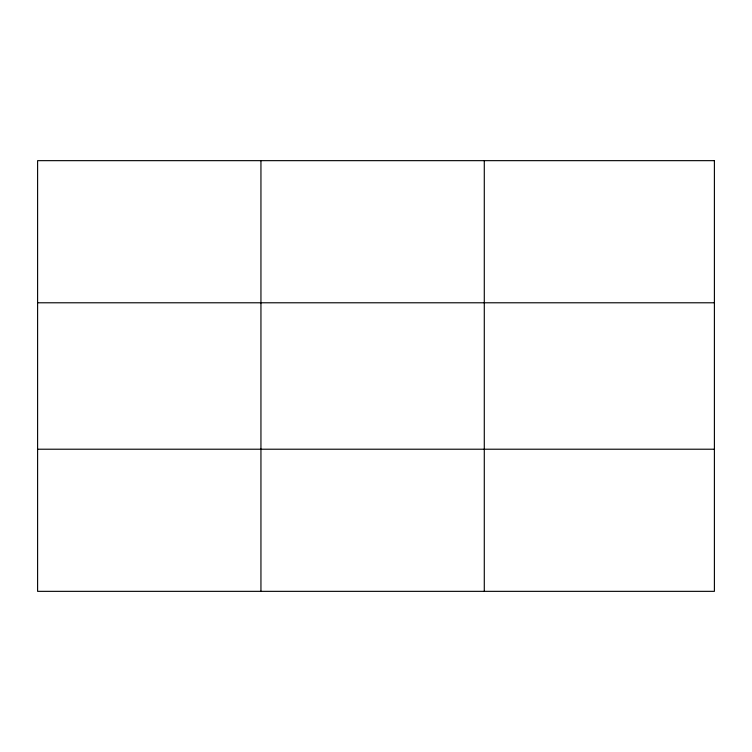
<?xml version="1.0" encoding="UTF-8"?>
<svg xmlns="http://www.w3.org/2000/svg" width="752" height="752" viewBox="0 0 752 752"><rect width="100%" height="100%" fill="white"/><g stroke="black" fill="none" stroke-linecap="round" stroke-linejoin="round"><path stroke-width="1.13" d="M260.944 160.655L260.944 591.345M484.288 160.655L484.288 591.345M37.6 302.783L714.4 302.783M37.6 449.217L714.4 449.217M714.4 160.655L714.4 591.345L37.6 591.345L37.6 160.655L714.4 160.655"/></g></svg>
